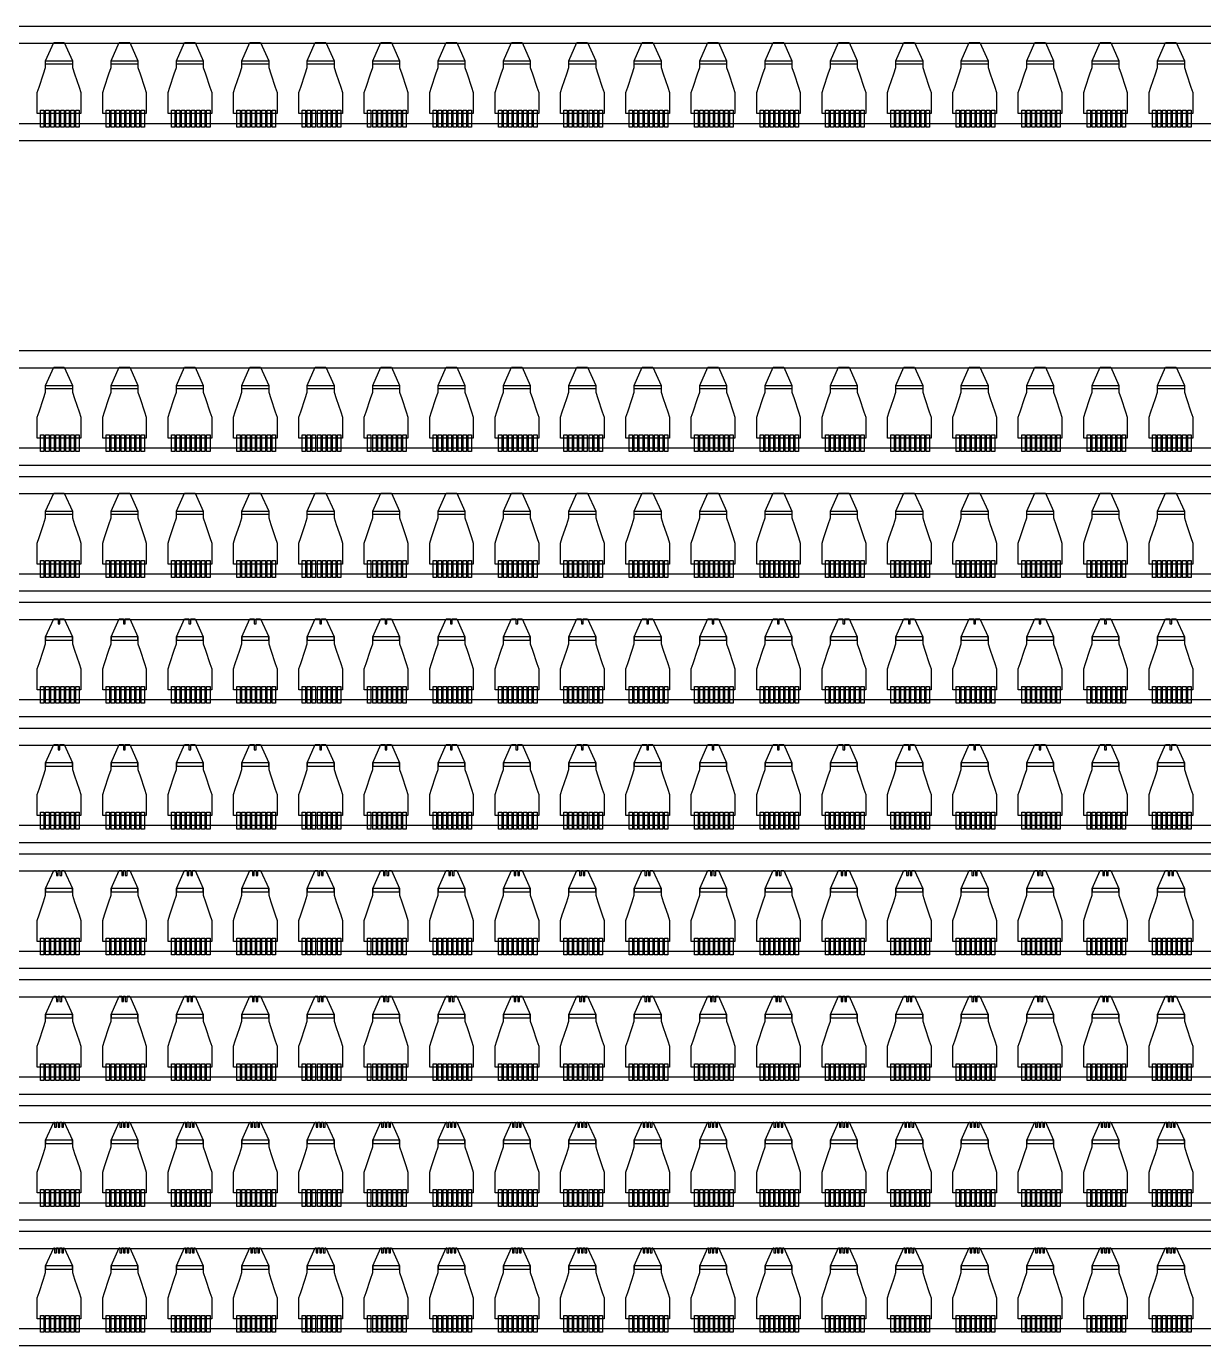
# Model space of a CAD drawing. Extents: x -45.2 to 45.2, y -25 to 2.
# Drawn here: x 1.51 to 8.53, y -24.98 to -17.11 of the extents above; entities that cross this region are included whole.
import ezdxf

# ---------------------------------------------------------------- set-up
doc = ezdxf.new("R2010")
doc.units = 0
doc.header["$MEASUREMENT"] = 0
for name, color, linetype in [('CHAMBERS', 3, 'Continuous'), ('FLOW', 4, 'Continuous'), ('SIEVE', 2, 'Continuous'), ('SPOTS', 4, 'Continuous')]:
    doc.layers.add(name, color=color, linetype=linetype)

# ---------------------------------------------------------------- blocks, each defined once
blk = doc.blocks.new('*U33')
at = {"layer": 'CHAMBERS', "linetype": 'Continuous'}
for p, q in [((0.1192, -0.014), (0.1192, -0.014)), ((0.13, -0.0927), (0.13, -0.0927))]:
    blk.add_line(p, q, dxfattribs=at)
blk.add_lwpolyline([(-0.08, 0.1035), (-0.08, 0.1435), (-0.0322, 0.2515), (0.0313, 0.2515), (0.08, 0.1435), (0.08, 0.1235), (-0.08, 0.1235), (-0.08, 0.1435), (-0.0675, 0.1435), (-0.0225, 0.1435), (0, 0.1435), (0, 0.1435), (0.0225, 0.1435), (0.0675, 0.1435), (0.08, 0.1435), (0.08, 0.1435), (0.08, 0.1035), (0.0929, 0.0648), (0.1192, -0.014), (0.13, -0.0465), (0.13, -0.0927), (0.13, -0.1715), (0.065, -0.1715), (0, -0.1715), (-0.065, -0.1715), (-0.13, -0.1715), (-0.13, -0.0927), (-0.13, -0.0465), (-0.1192, -0.014), (-0.0929, 0.0648)], close=True, dxfattribs=at)
at = {"layer": 'FLOW', "linetype": 'Continuous'}
blk.add_line((-0.08, 0.1235), (-0.08, 0.1235), dxfattribs=at)
at = {"layer": 'SIEVE', "linetype": 'Continuous'}
for points in [[(-0.11, -0.2515), (-0.11, -0.2515), (-0.11, -0.1515), (-0.09, -0.1515), (-0.09, -0.2515)], [(-0.08, -0.2515), (-0.08, -0.2515), (-0.08, -0.1515), (-0.06, -0.1515), (-0.06, -0.2515)], [(-0.05, -0.2515), (-0.05, -0.2515), (-0.05, -0.1515), (-0.03, -0.1515), (-0.03, -0.2515)], [(-0.02, -0.2515), (-0.02, -0.2515), (-0.02, -0.1515), (0, -0.1515), (0, -0.2515)], [(0.01, -0.2515), (0.01, -0.2515), (0.01, -0.1515), (0.03, -0.1515), (0.03, -0.2515)], [(0.04, -0.2515), (0.04, -0.2515), (0.04, -0.1515), (0.06, -0.1515), (0.06, -0.2515)], [(0.07, -0.2515), (0.07, -0.2515), (0.07, -0.1515), (0.09, -0.1515), (0.09, -0.2515)], [(0.1, -0.2515), (0.1, -0.2515), (0.1, -0.1515), (0.12, -0.1515), (0.12, -0.2515)]]:
    blk.add_lwpolyline(points, close=True, dxfattribs=at)
blk = doc.blocks.new('*U34')
at = {"layer": 'FLOW', "color": 0, "linetype": 'ByBlock', "lineweight": -2, "transparency": 16777216}
for p in [(9.36, 0), (9.75, 0), (10.14, 0), (10.53, 0), (10.92, 0), (11.31, 0), (11.7, 0), (12.09, 0), (12.48, 0), (12.87, 0), (13.26, 0), (13.65, 0), (14.04, 0), (14.43, 0), (14.82, 0), (15.21, 0), (15.6, 0), (15.99, 0)]:
    blk.add_blockref('*U33', p, dxfattribs=at)
blk = doc.blocks.new('*U50')
at = {"layer": 'CHAMBERS', "linetype": 'Continuous'}
for p, q in [((0, 0.1435), (0, 0.1435)), ((0.08, 0.1435), (0.08, 0.1435)), ((0.1192, -0.014), (0.1192, -0.014)), ((0.13, -0.0927), (0.13, -0.0927))]:
    blk.add_line(p, q, dxfattribs=at)
for points in [[(0.0313, 0.2515), (0.08, 0.1435), (0.08, 0.1035), (0.0929, 0.0648), (0.1192, -0.014), (0.13, -0.0465), (0.13, -0.0927), (0.13, -0.1715), (0.065, -0.1715), (0, -0.1715), (-0.065, -0.1715), (-0.13, -0.1715), (-0.13, -0.0927), (-0.13, -0.0465), (-0.1192, -0.014), (-0.0929, 0.0648), (-0.08, 0.1035), (-0.08, 0.1435), (-0.0322, 0.2515), (-0.0058, 0.2515), (-0.0057, 0.2209), (0.0049, 0.2209), (0.0048, 0.2515), (0.0313, 0.2515)], [(-0.08, 0.1235), (0.08, 0.1235), (0.08, 0.1435), (0.0675, 0.1435), (0.0225, 0.1435), (0, 0.1435), (-0.0225, 0.1435), (-0.0675, 0.1435), (-0.08, 0.1435)]]:
    blk.add_lwpolyline(points, close=True, dxfattribs=at)
at = {"layer": 'FLOW', "linetype": 'Continuous'}
blk.add_line((-0.08, 0.1235), (-0.08, 0.1235), dxfattribs=at)
at = {"layer": 'SIEVE', "linetype": 'Continuous'}
for points in [[(-0.11, -0.2515), (-0.11, -0.2515), (-0.11, -0.1515), (-0.09, -0.1515), (-0.09, -0.2515)], [(-0.08, -0.2515), (-0.08, -0.2515), (-0.08, -0.1515), (-0.06, -0.1515), (-0.06, -0.2515)], [(-0.05, -0.2515), (-0.05, -0.2515), (-0.05, -0.1515), (-0.03, -0.1515), (-0.03, -0.2515)], [(-0.02, -0.2515), (-0.02, -0.2515), (-0.02, -0.1515), (0, -0.1515), (0, -0.2515)], [(0.01, -0.2515), (0.01, -0.2515), (0.01, -0.1515), (0.03, -0.1515), (0.03, -0.2515)], [(0.04, -0.2515), (0.04, -0.2515), (0.04, -0.1515), (0.06, -0.1515), (0.06, -0.2515)], [(0.07, -0.2515), (0.07, -0.2515), (0.07, -0.1515), (0.09, -0.1515), (0.09, -0.2515)], [(0.1, -0.2515), (0.1, -0.2515), (0.1, -0.1515), (0.12, -0.1515), (0.12, -0.2515)]]:
    blk.add_lwpolyline(points, close=True, dxfattribs=at)
blk = doc.blocks.new('*U51')
at = {"layer": 'SPOTS', "color": 0, "linetype": 'ByBlock', "lineweight": -2, "transparency": 16777216}
for p in [(9.36, 0), (9.75, 0), (10.14, 0), (10.53, 0), (10.92, 0), (11.31, 0), (11.7, 0), (12.09, 0), (12.48, 0), (12.87, 0), (13.26, 0), (13.65, 0), (14.04, 0), (14.43, 0), (14.82, 0), (15.21, 0), (15.6, 0), (15.99, 0)]:
    blk.add_blockref('*U50', p, dxfattribs=at)
blk = doc.blocks.new('*U53')
at = {"layer": 'CHAMBERS', "linetype": 'Continuous'}
for p, q in [((0, 0.1435), (0, 0.1435)), ((0.08, 0.1435), (0.08, 0.1435)), ((0.1192, -0.014), (0.1192, -0.014)), ((0.13, -0.0927), (0.13, -0.0927))]:
    blk.add_line(p, q, dxfattribs=at)
for points in [[(0.0313, 0.2515), (0.08, 0.1435), (0.08, 0.1035), (0.0929, 0.0648), (0.1192, -0.014), (0.13, -0.0465), (0.13, -0.0927), (0.13, -0.1715), (0.065, -0.1715), (0, -0.1715), (-0.065, -0.1715), (-0.13, -0.1715), (-0.13, -0.0927), (-0.13, -0.0465), (-0.1192, -0.014), (-0.0929, 0.0648), (-0.08, 0.1035), (-0.08, 0.1435), (-0.0322, 0.2515), (-0.0058, 0.2515), (-0.0057, 0.2209), (0.0049, 0.2209), (0.0048, 0.2515), (0.0313, 0.2515)], [(-0.08, 0.1235), (0.08, 0.1235), (0.08, 0.1435), (0.0675, 0.1435), (0.0225, 0.1435), (0, 0.1435), (-0.0225, 0.1435), (-0.0675, 0.1435), (-0.08, 0.1435)]]:
    blk.add_lwpolyline(points, close=True, dxfattribs=at)
at = {"layer": 'FLOW', "linetype": 'Continuous'}
blk.add_line((-0.08, 0.1235), (-0.08, 0.1235), dxfattribs=at)
at = {"layer": 'SIEVE', "linetype": 'Continuous'}
for points in [[(-0.11, -0.2515), (-0.11, -0.2515), (-0.11, -0.1515), (-0.09, -0.1515), (-0.09, -0.2515)], [(-0.08, -0.2515), (-0.08, -0.2515), (-0.08, -0.1515), (-0.06, -0.1515), (-0.06, -0.2515)], [(-0.05, -0.2515), (-0.05, -0.2515), (-0.05, -0.1515), (-0.03, -0.1515), (-0.03, -0.2515)], [(-0.02, -0.2515), (-0.02, -0.2515), (-0.02, -0.1515), (0, -0.1515), (0, -0.2515)], [(0.01, -0.2515), (0.01, -0.2515), (0.01, -0.1515), (0.03, -0.1515), (0.03, -0.2515)], [(0.04, -0.2515), (0.04, -0.2515), (0.04, -0.1515), (0.06, -0.1515), (0.06, -0.2515)], [(0.07, -0.2515), (0.07, -0.2515), (0.07, -0.1515), (0.09, -0.1515), (0.09, -0.2515)], [(0.1, -0.2515), (0.1, -0.2515), (0.1, -0.1515), (0.12, -0.1515), (0.12, -0.2515)]]:
    blk.add_lwpolyline(points, close=True, dxfattribs=at)
blk = doc.blocks.new('*U54')
at = {"layer": 'SPOTS', "color": 0, "linetype": 'ByBlock', "lineweight": -2, "transparency": 16777216}
for p in [(9.36, 0), (9.75, 0), (10.14, 0), (10.53, 0), (10.92, 0), (11.31, 0), (11.7, 0), (12.09, 0), (12.48, 0), (12.87, 0), (13.26, 0), (13.65, 0), (14.04, 0), (14.43, 0), (14.82, 0), (15.21, 0), (15.6, 0), (15.99, 0)]:
    blk.add_blockref('*U53', p, dxfattribs=at)
blk = doc.blocks.new('*U55')
at = {"layer": 'CHAMBERS', "linetype": 'Continuous'}
for p, q in [((0, 0.1435), (0, 0.1435)), ((0.08, 0.1435), (0.08, 0.1435)), ((0.1192, -0.014), (0.1192, -0.014)), ((0.13, -0.0927), (0.13, -0.0927))]:
    blk.add_line(p, q, dxfattribs=at)
for points in [[(0.0313, 0.2515), (0.08, 0.1435), (0.08, 0.1035), (0.0929, 0.0648), (0.1192, -0.014), (0.13, -0.0465), (0.13, -0.0927), (0.13, -0.1715), (0.065, -0.1715), (0, -0.1715), (-0.065, -0.1715), (-0.13, -0.1715), (-0.13, -0.0927), (-0.13, -0.0465), (-0.1192, -0.014), (-0.0929, 0.0648), (-0.08, 0.1035), (-0.08, 0.1435), (-0.0322, 0.2515), (-0.0164, 0.2515), (-0.0163, 0.2209), (-0.0057, 0.2209), (-0.0057, 0.2514), (0.0049, 0.2514), (0.0049, 0.2209), (0.0155, 0.2209), (0.0155, 0.2514), (0.0313, 0.2515)], [(0.0675, 0.1435), (0.0225, 0.1435), (0, 0.1435), (-0.0225, 0.1435), (-0.0675, 0.1435), (-0.08, 0.1435), (-0.08, 0.1235), (0.08, 0.1235), (0.08, 0.1435)]]:
    blk.add_lwpolyline(points, close=True, dxfattribs=at)
at = {"layer": 'FLOW', "linetype": 'Continuous'}
blk.add_line((-0.08, 0.1235), (-0.08, 0.1235), dxfattribs=at)
at = {"layer": 'SIEVE', "linetype": 'Continuous'}
for points in [[(-0.11, -0.2515), (-0.11, -0.2515), (-0.11, -0.1515), (-0.09, -0.1515), (-0.09, -0.2515)], [(-0.08, -0.2515), (-0.08, -0.2515), (-0.08, -0.1515), (-0.06, -0.1515), (-0.06, -0.2515)], [(-0.05, -0.2515), (-0.05, -0.2515), (-0.05, -0.1515), (-0.03, -0.1515), (-0.03, -0.2515)], [(-0.02, -0.2515), (-0.02, -0.2515), (-0.02, -0.1515), (0, -0.1515), (0, -0.2515)], [(0.01, -0.2515), (0.01, -0.2515), (0.01, -0.1515), (0.03, -0.1515), (0.03, -0.2515)], [(0.04, -0.2515), (0.04, -0.2515), (0.04, -0.1515), (0.06, -0.1515), (0.06, -0.2515)], [(0.07, -0.2515), (0.07, -0.2515), (0.07, -0.1515), (0.09, -0.1515), (0.09, -0.2515)], [(0.1, -0.2515), (0.1, -0.2515), (0.1, -0.1515), (0.12, -0.1515), (0.12, -0.2515)]]:
    blk.add_lwpolyline(points, close=True, dxfattribs=at)
blk = doc.blocks.new('*U56')
at = {"layer": 'SPOTS', "color": 0, "linetype": 'ByBlock', "lineweight": -2, "transparency": 16777216}
for p in [(9.36, 0), (9.75, 0), (10.14, 0), (10.53, 0), (10.92, 0), (11.31, 0), (11.7, 0), (12.09, 0), (12.48, 0), (12.87, 0), (13.26, 0), (13.65, 0), (14.04, 0), (14.43, 0), (14.82, 0), (15.21, 0), (15.6, 0), (15.99, 0)]:
    blk.add_blockref('*U55', p, dxfattribs=at)
blk = doc.blocks.new('*U58')
at = {"layer": 'CHAMBERS', "linetype": 'Continuous'}
for p, q in [((0, 0.1435), (0, 0.1435)), ((0.08, 0.1435), (0.08, 0.1435)), ((0.1192, -0.014), (0.1192, -0.014)), ((0.13, -0.0927), (0.13, -0.0927))]:
    blk.add_line(p, q, dxfattribs=at)
for points in [[(0.0313, 0.2515), (0.08, 0.1435), (0.08, 0.1035), (0.0929, 0.0648), (0.1192, -0.014), (0.13, -0.0465), (0.13, -0.0927), (0.13, -0.1715), (0.065, -0.1715), (0, -0.1715), (-0.065, -0.1715), (-0.13, -0.1715), (-0.13, -0.0927), (-0.13, -0.0465), (-0.1192, -0.014), (-0.0929, 0.0648), (-0.08, 0.1035), (-0.08, 0.1435), (-0.0322, 0.2515), (-0.0164, 0.2515), (-0.0163, 0.2209), (-0.0057, 0.2209), (-0.0057, 0.2514), (0.0049, 0.2514), (0.0049, 0.2209), (0.0155, 0.2209), (0.0155, 0.2514), (0.0313, 0.2515)], [(0.0675, 0.1435), (0.0225, 0.1435), (0, 0.1435), (-0.0225, 0.1435), (-0.0675, 0.1435), (-0.08, 0.1435), (-0.08, 0.1235), (0.08, 0.1235), (0.08, 0.1435)]]:
    blk.add_lwpolyline(points, close=True, dxfattribs=at)
at = {"layer": 'FLOW', "linetype": 'Continuous'}
blk.add_line((-0.08, 0.1235), (-0.08, 0.1235), dxfattribs=at)
at = {"layer": 'SIEVE', "linetype": 'Continuous'}
for points in [[(-0.11, -0.2515), (-0.11, -0.2515), (-0.11, -0.1515), (-0.09, -0.1515), (-0.09, -0.2515)], [(-0.08, -0.2515), (-0.08, -0.2515), (-0.08, -0.1515), (-0.06, -0.1515), (-0.06, -0.2515)], [(-0.05, -0.2515), (-0.05, -0.2515), (-0.05, -0.1515), (-0.03, -0.1515), (-0.03, -0.2515)], [(-0.02, -0.2515), (-0.02, -0.2515), (-0.02, -0.1515), (0, -0.1515), (0, -0.2515)], [(0.01, -0.2515), (0.01, -0.2515), (0.01, -0.1515), (0.03, -0.1515), (0.03, -0.2515)], [(0.04, -0.2515), (0.04, -0.2515), (0.04, -0.1515), (0.06, -0.1515), (0.06, -0.2515)], [(0.07, -0.2515), (0.07, -0.2515), (0.07, -0.1515), (0.09, -0.1515), (0.09, -0.2515)], [(0.1, -0.2515), (0.1, -0.2515), (0.1, -0.1515), (0.12, -0.1515), (0.12, -0.2515)]]:
    blk.add_lwpolyline(points, close=True, dxfattribs=at)
blk = doc.blocks.new('*U59')
at = {"layer": 'SPOTS', "color": 0, "linetype": 'ByBlock', "lineweight": -2, "transparency": 16777216}
for p in [(9.36, 0), (9.75, 0), (10.14, 0), (10.53, 0), (10.92, 0), (11.31, 0), (11.7, 0), (12.09, 0), (12.48, 0), (12.87, 0), (13.26, 0), (13.65, 0), (14.04, 0), (14.43, 0), (14.82, 0), (15.21, 0), (15.6, 0), (15.99, 0)]:
    blk.add_blockref('*U58', p, dxfattribs=at)
blk = doc.blocks.new('*U60')
at = {"layer": 'CHAMBERS', "linetype": 'Continuous'}
for p, q in [((0, 0.1435), (0, 0.1435)), ((0.08, 0.1435), (0.08, 0.1435)), ((0.1192, -0.014), (0.1192, -0.014)), ((0.13, -0.0928), (0.13, -0.0928))]:
    blk.add_line(p, q, dxfattribs=at)
for points in [[(0.065, -0.1715), (0, -0.1715), (-0.065, -0.1715), (-0.13, -0.1715), (-0.13, -0.0928), (-0.13, -0.0465), (-0.1192, -0.014), (-0.0929, 0.0647), (-0.08, 0.1035), (-0.08, 0.1435), (-0.0322, 0.2514), (-0.0269, 0.2514), (-0.0269, 0.2209), (-0.0163, 0.221), (-0.0163, 0.2515), (-0.0057, 0.2515), (-0.0057, 0.221), (0.0049, 0.221), (0.0049, 0.2515), (0.0155, 0.2515), (0.0155, 0.221), (0.0261, 0.221), (0.026, 0.2514), (0.0313, 0.2514), (0.08, 0.1435), (0.08, 0.1035), (0.0929, 0.0647), (0.1192, -0.014), (0.13, -0.0465), (0.13, -0.0928), (0.13, -0.1715)], [(-0.0225, 0.1435), (-0.0675, 0.1435), (-0.08, 0.1435), (-0.08, 0.1235), (0.08, 0.1235), (0.08, 0.1435), (0.0675, 0.1435), (0.0225, 0.1435), (0, 0.1435)]]:
    blk.add_lwpolyline(points, close=True, dxfattribs=at)
at = {"layer": 'FLOW', "linetype": 'Continuous'}
blk.add_line((-0.08, 0.1235), (-0.08, 0.1235), dxfattribs=at)
at = {"layer": 'SIEVE', "linetype": 'Continuous'}
for points in [[(-0.11, -0.2515), (-0.11, -0.2515), (-0.11, -0.1515), (-0.09, -0.1515), (-0.09, -0.2515)], [(-0.08, -0.2515), (-0.08, -0.2515), (-0.08, -0.1515), (-0.06, -0.1515), (-0.06, -0.2515)], [(-0.05, -0.2515), (-0.05, -0.2515), (-0.05, -0.1515), (-0.03, -0.1515), (-0.03, -0.2515)], [(-0.02, -0.2515), (-0.02, -0.2515), (-0.02, -0.1515), (0, -0.1515), (0, -0.2515)], [(0.01, -0.2515), (0.01, -0.2515), (0.01, -0.1515), (0.03, -0.1515), (0.03, -0.2515)], [(0.04, -0.2515), (0.04, -0.2515), (0.04, -0.1515), (0.06, -0.1515), (0.06, -0.2515)], [(0.07, -0.2515), (0.07, -0.2515), (0.07, -0.1515), (0.09, -0.1515), (0.09, -0.2515)], [(0.1, -0.2515), (0.1, -0.2515), (0.1, -0.1515), (0.12, -0.1515), (0.12, -0.2515)]]:
    blk.add_lwpolyline(points, close=True, dxfattribs=at)
blk = doc.blocks.new('*U61')
at = {"layer": 'SPOTS', "color": 0, "linetype": 'ByBlock', "lineweight": -2, "transparency": 16777216}
for p in [(9.36, 0), (9.75, 0), (10.14, 0), (10.53, 0), (10.92, 0), (11.31, 0), (11.7, 0), (12.09, 0), (12.48, 0), (12.87, 0), (13.26, 0), (13.65, 0), (14.04, 0), (14.43, 0), (14.82, 0), (15.21, 0), (15.6, 0), (15.99, 0)]:
    blk.add_blockref('*U60', p, dxfattribs=at)
blk = doc.blocks.new('*U63')
at = {"layer": 'CHAMBERS', "linetype": 'Continuous'}
for p, q in [((0, 0.1435), (0, 0.1435)), ((0.08, 0.1435), (0.08, 0.1435)), ((0.1192, -0.014), (0.1192, -0.014)), ((0.13, -0.0928), (0.13, -0.0928))]:
    blk.add_line(p, q, dxfattribs=at)
for points in [[(0.065, -0.1715), (0, -0.1715), (-0.065, -0.1715), (-0.13, -0.1715), (-0.13, -0.0928), (-0.13, -0.0465), (-0.1192, -0.014), (-0.0929, 0.0647), (-0.08, 0.1035), (-0.08, 0.1435), (-0.0322, 0.2514), (-0.0269, 0.2514), (-0.0269, 0.2209), (-0.0163, 0.221), (-0.0163, 0.2515), (-0.0057, 0.2515), (-0.0057, 0.221), (0.0049, 0.221), (0.0049, 0.2515), (0.0155, 0.2515), (0.0155, 0.221), (0.0261, 0.221), (0.026, 0.2514), (0.0313, 0.2514), (0.08, 0.1435), (0.08, 0.1035), (0.0929, 0.0647), (0.1192, -0.014), (0.13, -0.0465), (0.13, -0.0928), (0.13, -0.1715)], [(-0.0225, 0.1435), (-0.0675, 0.1435), (-0.08, 0.1435), (-0.08, 0.1235), (0.08, 0.1235), (0.08, 0.1435), (0.0675, 0.1435), (0.0225, 0.1435), (0, 0.1435)]]:
    blk.add_lwpolyline(points, close=True, dxfattribs=at)
at = {"layer": 'FLOW', "linetype": 'Continuous'}
blk.add_line((-0.08, 0.1235), (-0.08, 0.1235), dxfattribs=at)
at = {"layer": 'SIEVE', "linetype": 'Continuous'}
for points in [[(-0.11, -0.2515), (-0.11, -0.2515), (-0.11, -0.1515), (-0.09, -0.1515), (-0.09, -0.2515)], [(-0.08, -0.2515), (-0.08, -0.2515), (-0.08, -0.1515), (-0.06, -0.1515), (-0.06, -0.2515)], [(-0.05, -0.2515), (-0.05, -0.2515), (-0.05, -0.1515), (-0.03, -0.1515), (-0.03, -0.2515)], [(-0.02, -0.2515), (-0.02, -0.2515), (-0.02, -0.1515), (0, -0.1515), (0, -0.2515)], [(0.01, -0.2515), (0.01, -0.2515), (0.01, -0.1515), (0.03, -0.1515), (0.03, -0.2515)], [(0.04, -0.2515), (0.04, -0.2515), (0.04, -0.1515), (0.06, -0.1515), (0.06, -0.2515)], [(0.07, -0.2515), (0.07, -0.2515), (0.07, -0.1515), (0.09, -0.1515), (0.09, -0.2515)], [(0.1, -0.2515), (0.1, -0.2515), (0.1, -0.1515), (0.12, -0.1515), (0.12, -0.2515)]]:
    blk.add_lwpolyline(points, close=True, dxfattribs=at)
blk = doc.blocks.new('*U64')
at = {"layer": 'SPOTS', "color": 0, "linetype": 'ByBlock', "lineweight": -2, "transparency": 16777216}
for p in [(9.36, 0), (9.75, 0), (10.14, 0), (10.53, 0), (10.92, 0), (11.31, 0), (11.7, 0), (12.09, 0), (12.48, 0), (12.87, 0), (13.26, 0), (13.65, 0), (14.04, 0), (14.43, 0), (14.82, 0), (15.21, 0), (15.6, 0), (15.99, 0)]:
    blk.add_blockref('*U63', p, dxfattribs=at)
blk = doc.blocks.new('*U78')
at = {"layer": 'CHAMBERS', "linetype": 'Continuous'}
for p, q in [((0.1192, -0.014), (0.1192, -0.014)), ((0.13, -0.0927), (0.13, -0.0927))]:
    blk.add_line(p, q, dxfattribs=at)
blk.add_lwpolyline([(-0.08, 0.1035), (-0.08, 0.1435), (-0.0322, 0.2515), (0.0313, 0.2515), (0.08, 0.1435), (0.08, 0.1235), (-0.08, 0.1235), (-0.08, 0.1435), (-0.0675, 0.1435), (-0.0225, 0.1435), (0, 0.1435), (0, 0.1435), (0.0225, 0.1435), (0.0675, 0.1435), (0.08, 0.1435), (0.08, 0.1435), (0.08, 0.1035), (0.0929, 0.0648), (0.1192, -0.014), (0.13, -0.0465), (0.13, -0.0927), (0.13, -0.1715), (0.065, -0.1715), (0, -0.1715), (-0.065, -0.1715), (-0.13, -0.1715), (-0.13, -0.0927), (-0.13, -0.0465), (-0.1192, -0.014), (-0.0929, 0.0648)], close=True, dxfattribs=at)
at = {"layer": 'FLOW', "linetype": 'Continuous'}
blk.add_line((-0.08, 0.1235), (-0.08, 0.1235), dxfattribs=at)
at = {"layer": 'SIEVE', "linetype": 'Continuous'}
for points in [[(-0.11, -0.2515), (-0.11, -0.2515), (-0.11, -0.1515), (-0.09, -0.1515), (-0.09, -0.2515)], [(-0.08, -0.2515), (-0.08, -0.2515), (-0.08, -0.1515), (-0.06, -0.1515), (-0.06, -0.2515)], [(-0.05, -0.2515), (-0.05, -0.2515), (-0.05, -0.1515), (-0.03, -0.1515), (-0.03, -0.2515)], [(-0.02, -0.2515), (-0.02, -0.2515), (-0.02, -0.1515), (0, -0.1515), (0, -0.2515)], [(0.01, -0.2515), (0.01, -0.2515), (0.01, -0.1515), (0.03, -0.1515), (0.03, -0.2515)], [(0.04, -0.2515), (0.04, -0.2515), (0.04, -0.1515), (0.06, -0.1515), (0.06, -0.2515)], [(0.07, -0.2515), (0.07, -0.2515), (0.07, -0.1515), (0.09, -0.1515), (0.09, -0.2515)], [(0.1, -0.2515), (0.1, -0.2515), (0.1, -0.1515), (0.12, -0.1515), (0.12, -0.2515)]]:
    blk.add_lwpolyline(points, close=True, dxfattribs=at)
blk = doc.blocks.new('*U80')
at = {"layer": 'FLOW', "color": 0, "linetype": 'ByBlock', "lineweight": -2, "transparency": 16777216}
for p in [(9.36, 0), (9.75, 0), (10.14, 0), (10.53, 0), (10.92, 0), (11.31, 0), (11.7, 0), (12.09, 0), (12.48, 0), (12.87, 0), (13.26, 0), (13.65, 0), (14.04, 0), (14.43, 0), (14.82, 0), (15.21, 0), (15.6, 0), (15.99, 0)]:
    blk.add_blockref('*U78', p, dxfattribs=at)

msp = doc.modelspace()

# ---------------------------------------------------------------- linework, layer by layer
at = {"layer": 'CHAMBERS', "linetype": 'Continuous'}
for p, q in [((1.8292, -20.1625), (1.8292, -20.1625)), ((2.2192, -20.1625), (2.2192, -20.1625)), ((2.6092, -20.1625), (2.6092, -20.1625)), ((2.9992, -20.1625), (2.9992, -20.1625)), ((3.3892, -20.1625), (3.3892, -20.1625)), ((3.7792, -20.1625), (3.7792, -20.1625)), ((4.1692, -20.1625), (4.1692, -20.1625)), ((4.5592, -20.1625), (4.5592, -20.1625)), ((4.9492, -20.1625), (4.9492, -20.1625)), ((5.3392, -20.1625), (5.3392, -20.1625)), ((5.7292, -20.1625), (5.7292, -20.1625)), ((6.1192, -20.1625), (6.1192, -20.1625)), ((6.5092, -20.1625), (6.5092, -20.1625)), ((6.8992, -20.1625), (6.8992, -20.1625)), ((7.2892, -20.1625), (7.2892, -20.1625)), ((7.6792, -20.1625), (7.6792, -20.1625)), ((8.0692, -20.1625), (8.0692, -20.1625)), ((8.4592, -20.1625), (8.4592, -20.1625)), ((1.84, -20.2413), (1.84, -20.2413)), ((2.23, -20.2413), (2.23, -20.2413)), ((2.62, -20.2413), (2.62, -20.2413)), ((3.01, -20.2413), (3.01, -20.2413)), ((3.4, -20.2413), (3.4, -20.2413)), ((3.79, -20.2413), (3.79, -20.2413)), ((4.18, -20.2413), (4.18, -20.2413)), ((4.57, -20.2413), (4.57, -20.2413)), ((4.96, -20.2413), (4.96, -20.2413)), ((5.35, -20.2413), (5.35, -20.2413)), ((5.74, -20.2413), (5.74, -20.2413)), ((6.13, -20.2413), (6.13, -20.2413)), ((6.52, -20.2413), (6.52, -20.2413)), ((6.91, -20.2413), (6.91, -20.2413)), ((7.3, -20.2413), (7.3, -20.2413)), ((7.69, -20.2413), (7.69, -20.2413)), ((8.08, -20.2413), (8.08, -20.2413)), ((8.47, -20.2413), (8.47, -20.2413))]:
    msp.add_line(p, q, dxfattribs=at)
for points in [[(1.63, -20.045), (1.63, -20.005), (1.6778, -19.897), (1.7413, -19.897), (1.79, -20.005), (1.79, -20.025), (1.63, -20.025), (1.63, -20.005), (1.6425, -20.005), (1.6875, -20.005), (1.71, -20.005), (1.71, -20.005), (1.7325, -20.005), (1.7775, -20.005), (1.79, -20.005), (1.79, -20.005), (1.79, -20.045), (1.8029, -20.0837), (1.8292, -20.1625), (1.84, -20.195), (1.84, -20.2413), (1.84, -20.32), (1.775, -20.32), (1.71, -20.32), (1.645, -20.32), (1.58, -20.32), (1.58, -20.2413), (1.58, -20.195), (1.5908, -20.1625), (1.6171, -20.0837)], [(2.02, -20.045), (2.02, -20.005), (2.0678, -19.897), (2.1313, -19.897), (2.18, -20.005), (2.18, -20.025), (2.02, -20.025), (2.02, -20.005), (2.0325, -20.005), (2.0775, -20.005), (2.1, -20.005), (2.1, -20.005), (2.1225, -20.005), (2.1675, -20.005), (2.18, -20.005), (2.18, -20.005), (2.18, -20.045), (2.1929, -20.0837), (2.2192, -20.1625), (2.23, -20.195), (2.23, -20.2413), (2.23, -20.32), (2.165, -20.32), (2.1, -20.32), (2.035, -20.32), (1.97, -20.32), (1.97, -20.2413), (1.97, -20.195), (1.9808, -20.1625), (2.0071, -20.0837)], [(2.41, -20.045), (2.41, -20.005), (2.4578, -19.897), (2.5213, -19.897), (2.57, -20.005), (2.57, -20.025), (2.41, -20.025), (2.41, -20.005), (2.4225, -20.005), (2.4675, -20.005), (2.49, -20.005), (2.49, -20.005), (2.5125, -20.005), (2.5575, -20.005), (2.57, -20.005), (2.57, -20.005), (2.57, -20.045), (2.5829, -20.0837), (2.6092, -20.1625), (2.62, -20.195), (2.62, -20.2413), (2.62, -20.32), (2.555, -20.32), (2.49, -20.32), (2.425, -20.32), (2.36, -20.32), (2.36, -20.2413), (2.36, -20.195), (2.3708, -20.1625), (2.3971, -20.0837)], [(2.8, -20.045), (2.8, -20.005), (2.8478, -19.897), (2.9113, -19.897), (2.96, -20.005), (2.96, -20.025), (2.8, -20.025), (2.8, -20.005), (2.8125, -20.005), (2.8575, -20.005), (2.88, -20.005), (2.88, -20.005), (2.9025, -20.005), (2.9475, -20.005), (2.96, -20.005), (2.96, -20.005), (2.96, -20.045), (2.9729, -20.0837), (2.9992, -20.1625), (3.01, -20.195), (3.01, -20.2413), (3.01, -20.32), (2.945, -20.32), (2.88, -20.32), (2.815, -20.32), (2.75, -20.32), (2.75, -20.2413), (2.75, -20.195), (2.7608, -20.1625), (2.7871, -20.0837)], [(3.19, -20.045), (3.19, -20.005), (3.2378, -19.897), (3.3013, -19.897), (3.35, -20.005), (3.35, -20.025), (3.19, -20.025), (3.19, -20.005), (3.2025, -20.005), (3.2475, -20.005), (3.27, -20.005), (3.27, -20.005), (3.2925, -20.005), (3.3375, -20.005), (3.35, -20.005), (3.35, -20.005), (3.35, -20.045), (3.3629, -20.0837), (3.3892, -20.1625), (3.4, -20.195), (3.4, -20.2413), (3.4, -20.32), (3.335, -20.32), (3.27, -20.32), (3.205, -20.32), (3.14, -20.32), (3.14, -20.2413), (3.14, -20.195), (3.1508, -20.1625), (3.1771, -20.0837)], [(3.58, -20.045), (3.58, -20.005), (3.6278, -19.897), (3.6913, -19.897), (3.74, -20.005), (3.74, -20.025), (3.58, -20.025), (3.58, -20.005), (3.5925, -20.005), (3.6375, -20.005), (3.66, -20.005), (3.66, -20.005), (3.6825, -20.005), (3.7275, -20.005), (3.74, -20.005), (3.74, -20.005), (3.74, -20.045), (3.7529, -20.0837), (3.7792, -20.1625), (3.79, -20.195), (3.79, -20.2413), (3.79, -20.32), (3.725, -20.32), (3.66, -20.32), (3.595, -20.32), (3.53, -20.32), (3.53, -20.2413), (3.53, -20.195), (3.5408, -20.1625), (3.5671, -20.0837)], [(3.97, -20.045), (3.97, -20.005), (4.0178, -19.897), (4.0813, -19.897), (4.13, -20.005), (4.13, -20.025), (3.97, -20.025), (3.97, -20.005), (3.9825, -20.005), (4.0275, -20.005), (4.05, -20.005), (4.05, -20.005), (4.0725, -20.005), (4.1175, -20.005), (4.13, -20.005), (4.13, -20.005), (4.13, -20.045), (4.1429, -20.0837), (4.1692, -20.1625), (4.18, -20.195), (4.18, -20.2413), (4.18, -20.32), (4.115, -20.32), (4.05, -20.32), (3.985, -20.32), (3.92, -20.32), (3.92, -20.2413), (3.92, -20.195), (3.9308, -20.1625), (3.9571, -20.0837)], [(4.36, -20.045), (4.36, -20.005), (4.4078, -19.897), (4.4713, -19.897), (4.52, -20.005), (4.52, -20.025), (4.36, -20.025), (4.36, -20.005), (4.3725, -20.005), (4.4175, -20.005), (4.44, -20.005), (4.44, -20.005), (4.4625, -20.005), (4.5075, -20.005), (4.52, -20.005), (4.52, -20.005), (4.52, -20.045), (4.5329, -20.0837), (4.5592, -20.1625), (4.57, -20.195), (4.57, -20.2413), (4.57, -20.32), (4.505, -20.32), (4.44, -20.32), (4.375, -20.32), (4.31, -20.32), (4.31, -20.2413), (4.31, -20.195), (4.3208, -20.1625), (4.3471, -20.0837)], [(4.75, -20.045), (4.75, -20.005), (4.7978, -19.897), (4.8613, -19.897), (4.91, -20.005), (4.91, -20.025), (4.75, -20.025), (4.75, -20.005), (4.7625, -20.005), (4.8075, -20.005), (4.83, -20.005), (4.83, -20.005), (4.8525, -20.005), (4.8975, -20.005), (4.91, -20.005), (4.91, -20.005), (4.91, -20.045), (4.9229, -20.0837), (4.9492, -20.1625), (4.96, -20.195), (4.96, -20.2413), (4.96, -20.32), (4.895, -20.32), (4.83, -20.32), (4.765, -20.32), (4.7, -20.32), (4.7, -20.2413), (4.7, -20.195), (4.7108, -20.1625), (4.7371, -20.0837)], [(5.14, -20.045), (5.14, -20.005), (5.1878, -19.897), (5.2513, -19.897), (5.3, -20.005), (5.3, -20.025), (5.14, -20.025), (5.14, -20.005), (5.1525, -20.005), (5.1975, -20.005), (5.22, -20.005), (5.22, -20.005), (5.2425, -20.005), (5.2875, -20.005), (5.3, -20.005), (5.3, -20.005), (5.3, -20.045), (5.3129, -20.0837), (5.3392, -20.1625), (5.35, -20.195), (5.35, -20.2413), (5.35, -20.32), (5.285, -20.32), (5.22, -20.32), (5.155, -20.32), (5.09, -20.32), (5.09, -20.2413), (5.09, -20.195), (5.1008, -20.1625), (5.1271, -20.0837)], [(5.53, -20.045), (5.53, -20.005), (5.5778, -19.897), (5.6413, -19.897), (5.69, -20.005), (5.69, -20.025), (5.53, -20.025), (5.53, -20.005), (5.5425, -20.005), (5.5875, -20.005), (5.61, -20.005), (5.61, -20.005), (5.6325, -20.005), (5.6775, -20.005), (5.69, -20.005), (5.69, -20.005), (5.69, -20.045), (5.7029, -20.0837), (5.7292, -20.1625), (5.74, -20.195), (5.74, -20.2413), (5.74, -20.32), (5.675, -20.32), (5.61, -20.32), (5.545, -20.32), (5.48, -20.32), (5.48, -20.2413), (5.48, -20.195), (5.4908, -20.1625), (5.5171, -20.0837)], [(5.92, -20.045), (5.92, -20.005), (5.9678, -19.897), (6.0313, -19.897), (6.08, -20.005), (6.08, -20.025), (5.92, -20.025), (5.92, -20.005), (5.9325, -20.005), (5.9775, -20.005), (6, -20.005), (6, -20.005), (6.0225, -20.005), (6.0675, -20.005), (6.08, -20.005), (6.08, -20.005), (6.08, -20.045), (6.0929, -20.0837), (6.1192, -20.1625), (6.13, -20.195), (6.13, -20.2413), (6.13, -20.32), (6.065, -20.32), (6, -20.32), (5.935, -20.32), (5.87, -20.32), (5.87, -20.2413), (5.87, -20.195), (5.8808, -20.1625), (5.9071, -20.0837)], [(6.31, -20.045), (6.31, -20.005), (6.3578, -19.897), (6.4213, -19.897), (6.47, -20.005), (6.47, -20.025), (6.31, -20.025), (6.31, -20.005), (6.3225, -20.005), (6.3675, -20.005), (6.39, -20.005), (6.39, -20.005), (6.4125, -20.005), (6.4575, -20.005), (6.47, -20.005), (6.47, -20.005), (6.47, -20.045), (6.4829, -20.0837), (6.5092, -20.1625), (6.52, -20.195), (6.52, -20.2413), (6.52, -20.32), (6.455, -20.32), (6.39, -20.32), (6.325, -20.32), (6.26, -20.32), (6.26, -20.2413), (6.26, -20.195), (6.2708, -20.1625), (6.2971, -20.0837)], [(6.7, -20.045), (6.7, -20.005), (6.7478, -19.897), (6.8113, -19.897), (6.86, -20.005), (6.86, -20.025), (6.7, -20.025), (6.7, -20.005), (6.7125, -20.005), (6.7575, -20.005), (6.78, -20.005), (6.78, -20.005), (6.8025, -20.005), (6.8475, -20.005), (6.86, -20.005), (6.86, -20.005), (6.86, -20.045), (6.8729, -20.0837), (6.8992, -20.1625), (6.91, -20.195), (6.91, -20.2413), (6.91, -20.32), (6.845, -20.32), (6.78, -20.32), (6.715, -20.32), (6.65, -20.32), (6.65, -20.2413), (6.65, -20.195), (6.6608, -20.1625), (6.6871, -20.0837)], [(7.09, -20.045), (7.09, -20.005), (7.1378, -19.897), (7.2013, -19.897), (7.25, -20.005), (7.25, -20.025), (7.09, -20.025), (7.09, -20.005), (7.1025, -20.005), (7.1475, -20.005), (7.17, -20.005), (7.17, -20.005), (7.1925, -20.005), (7.2375, -20.005), (7.25, -20.005), (7.25, -20.005), (7.25, -20.045), (7.2629, -20.0837), (7.2892, -20.1625), (7.3, -20.195), (7.3, -20.2413), (7.3, -20.32), (7.235, -20.32), (7.17, -20.32), (7.105, -20.32), (7.04, -20.32), (7.04, -20.2413), (7.04, -20.195), (7.0508, -20.1625), (7.0771, -20.0837)], [(7.48, -20.045), (7.48, -20.005), (7.5278, -19.897), (7.5913, -19.897), (7.64, -20.005), (7.64, -20.025), (7.48, -20.025), (7.48, -20.005), (7.4925, -20.005), (7.5375, -20.005), (7.56, -20.005), (7.56, -20.005), (7.5825, -20.005), (7.6275, -20.005), (7.64, -20.005), (7.64, -20.005), (7.64, -20.045), (7.6529, -20.0837), (7.6792, -20.1625), (7.69, -20.195), (7.69, -20.2413), (7.69, -20.32), (7.625, -20.32), (7.56, -20.32), (7.495, -20.32), (7.43, -20.32), (7.43, -20.2413), (7.43, -20.195), (7.4408, -20.1625), (7.4671, -20.0837)], [(7.87, -20.045), (7.87, -20.005), (7.9178, -19.897), (7.9813, -19.897), (8.03, -20.005), (8.03, -20.025), (7.87, -20.025), (7.87, -20.005), (7.8825, -20.005), (7.9275, -20.005), (7.95, -20.005), (7.95, -20.005), (7.9725, -20.005), (8.0175, -20.005), (8.03, -20.005), (8.03, -20.005), (8.03, -20.045), (8.0429, -20.0837), (8.0692, -20.1625), (8.08, -20.195), (8.08, -20.2413), (8.08, -20.32), (8.015, -20.32), (7.95, -20.32), (7.885, -20.32), (7.82, -20.32), (7.82, -20.2413), (7.82, -20.195), (7.8308, -20.1625), (7.8571, -20.0837)], [(8.26, -20.045), (8.26, -20.005), (8.3078, -19.897), (8.3713, -19.897), (8.42, -20.005), (8.42, -20.025), (8.26, -20.025), (8.26, -20.005), (8.2725, -20.005), (8.3175, -20.005), (8.34, -20.005), (8.34, -20.005), (8.3625, -20.005), (8.4075, -20.005), (8.42, -20.005), (8.42, -20.005), (8.42, -20.045), (8.4329, -20.0837), (8.4592, -20.1625), (8.47, -20.195), (8.47, -20.2413), (8.47, -20.32), (8.405, -20.32), (8.34, -20.32), (8.275, -20.32), (8.21, -20.32), (8.21, -20.2413), (8.21, -20.195), (8.2208, -20.1625), (8.2471, -20.0837)]]:
    msp.add_lwpolyline(points, close=True, dxfattribs=at)
at = {"layer": 'FLOW', "linetype": 'Continuous'}
for p, q in [((1.63, -20.025), (1.63, -20.025)), ((2.02, -20.025), (2.02, -20.025)), ((2.41, -20.025), (2.41, -20.025)), ((2.8, -20.025), (2.8, -20.025)), ((3.19, -20.025), (3.19, -20.025)), ((3.58, -20.025), (3.58, -20.025)), ((3.97, -20.025), (3.97, -20.025)), ((4.36, -20.025), (4.36, -20.025)), ((4.75, -20.025), (4.75, -20.025)), ((5.14, -20.025), (5.14, -20.025)), ((5.53, -20.025), (5.53, -20.025)), ((5.92, -20.025), (5.92, -20.025)), ((6.31, -20.025), (6.31, -20.025)), ((6.7, -20.025), (6.7, -20.025)), ((7.09, -20.025), (7.09, -20.025)), ((7.48, -20.025), (7.48, -20.025)), ((7.87, -20.025), (7.87, -20.025)), ((8.26, -20.025), (8.26, -20.025))]:
    msp.add_line(p, q, dxfattribs=at)
for points in [[(-8.395, -17.2147), (11.3462, -17.2147), (11.3462, -17.1147), (-8.395, -17.1147), (-8.395, -17.2147)], [(-8.395, -17.7947), (11.3462, -17.7947), (11.3462, -17.6947), (-8.395, -17.6947), (-8.395, -17.7947)], [(-8.395, -19.15), (11.3462, -19.15), (11.3462, -19.05), (-8.395, -19.05), (-8.395, -19.15)], [(-8.395, -19.73), (11.3462, -19.73), (11.3462, -19.63), (-8.395, -19.63), (-8.395, -19.73)], [(-8.395, -19.9), (11.3462, -19.9), (11.3462, -19.8), (-8.395, -19.8), (-8.395, -19.9)], [(-8.395, -20.48), (11.3462, -20.48), (11.3462, -20.38), (-8.395, -20.38), (-8.395, -20.48)], [(-8.395, -20.65), (11.3462, -20.65), (11.3462, -20.55), (-8.395, -20.55), (-8.395, -20.65)], [(-8.395, -21.23), (11.3462, -21.23), (11.3462, -21.13), (-8.395, -21.13), (-8.395, -21.23)], [(-8.395, -21.4), (11.3462, -21.4), (11.3462, -21.3), (-8.395, -21.3), (-8.395, -21.4)], [(-8.395, -21.98), (11.3462, -21.98), (11.3462, -21.88), (-8.395, -21.88), (-8.395, -21.98)], [(-8.395, -22.15), (11.3462, -22.15), (11.3462, -22.05), (-8.395, -22.05), (-8.395, -22.15)], [(-8.395, -22.73), (11.3462, -22.73), (11.3462, -22.63), (-8.395, -22.63), (-8.395, -22.73)], [(-8.395, -22.9), (11.3462, -22.9), (11.3462, -22.8), (-8.395, -22.8), (-8.395, -22.9)], [(-8.395, -23.48), (11.3462, -23.48), (11.3462, -23.38), (-8.395, -23.38), (-8.395, -23.48)], [(-8.395, -23.65), (11.3462, -23.65), (11.3462, -23.55), (-8.395, -23.55), (-8.395, -23.65)], [(-8.395, -24.23), (11.3462, -24.23), (11.3462, -24.13), (-8.395, -24.13), (-8.395, -24.23)], [(-8.395, -24.4), (11.3462, -24.4), (11.3462, -24.3), (-8.395, -24.3), (-8.395, -24.4)], [(-8.395, -24.98), (11.3462, -24.98), (11.3462, -24.88), (-8.395, -24.88), (-8.395, -24.98)]]:
    msp.add_lwpolyline(points, close=True, dxfattribs=at)
at = {"layer": 'SIEVE', "linetype": 'Continuous'}
for points in [[(1.6, -20.4), (1.6, -20.4), (1.6, -20.3), (1.62, -20.3), (1.62, -20.4)], [(1.63, -20.4), (1.63, -20.4), (1.63, -20.3), (1.65, -20.3), (1.65, -20.4)], [(1.66, -20.4), (1.66, -20.4), (1.66, -20.3), (1.68, -20.3), (1.68, -20.4)], [(1.69, -20.4), (1.69, -20.4), (1.69, -20.3), (1.71, -20.3), (1.71, -20.4)], [(1.72, -20.4), (1.72, -20.4), (1.72, -20.3), (1.74, -20.3), (1.74, -20.4)], [(1.75, -20.4), (1.75, -20.4), (1.75, -20.3), (1.77, -20.3), (1.77, -20.4)], [(1.78, -20.4), (1.78, -20.4), (1.78, -20.3), (1.8, -20.3), (1.8, -20.4)], [(1.81, -20.4), (1.81, -20.4), (1.81, -20.3), (1.83, -20.3), (1.83, -20.4)], [(1.99, -20.4), (1.99, -20.4), (1.99, -20.3), (2.01, -20.3), (2.01, -20.4)], [(2.02, -20.4), (2.02, -20.4), (2.02, -20.3), (2.04, -20.3), (2.04, -20.4)], [(2.05, -20.4), (2.05, -20.4), (2.05, -20.3), (2.07, -20.3), (2.07, -20.4)], [(2.08, -20.4), (2.08, -20.4), (2.08, -20.3), (2.1, -20.3), (2.1, -20.4)], [(2.11, -20.4), (2.11, -20.4), (2.11, -20.3), (2.13, -20.3), (2.13, -20.4)], [(2.14, -20.4), (2.14, -20.4), (2.14, -20.3), (2.16, -20.3), (2.16, -20.4)], [(2.17, -20.4), (2.17, -20.4), (2.17, -20.3), (2.19, -20.3), (2.19, -20.4)], [(2.2, -20.4), (2.2, -20.4), (2.2, -20.3), (2.22, -20.3), (2.22, -20.4)], [(2.38, -20.4), (2.38, -20.4), (2.38, -20.3), (2.4, -20.3), (2.4, -20.4)], [(2.41, -20.4), (2.41, -20.4), (2.41, -20.3), (2.43, -20.3), (2.43, -20.4)], [(2.44, -20.4), (2.44, -20.4), (2.44, -20.3), (2.46, -20.3), (2.46, -20.4)], [(2.47, -20.4), (2.47, -20.4), (2.47, -20.3), (2.49, -20.3), (2.49, -20.4)], [(2.5, -20.4), (2.5, -20.4), (2.5, -20.3), (2.52, -20.3), (2.52, -20.4)], [(2.53, -20.4), (2.53, -20.4), (2.53, -20.3), (2.55, -20.3), (2.55, -20.4)], [(2.56, -20.4), (2.56, -20.4), (2.56, -20.3), (2.58, -20.3), (2.58, -20.4)], [(2.59, -20.4), (2.59, -20.4), (2.59, -20.3), (2.61, -20.3), (2.61, -20.4)], [(2.77, -20.4), (2.77, -20.4), (2.77, -20.3), (2.79, -20.3), (2.79, -20.4)], [(2.8, -20.4), (2.8, -20.4), (2.8, -20.3), (2.82, -20.3), (2.82, -20.4)], [(2.83, -20.4), (2.83, -20.4), (2.83, -20.3), (2.85, -20.3), (2.85, -20.4)], [(2.86, -20.4), (2.86, -20.4), (2.86, -20.3), (2.88, -20.3), (2.88, -20.4)], [(2.89, -20.4), (2.89, -20.4), (2.89, -20.3), (2.91, -20.3), (2.91, -20.4)], [(2.92, -20.4), (2.92, -20.4), (2.92, -20.3), (2.94, -20.3), (2.94, -20.4)], [(2.95, -20.4), (2.95, -20.4), (2.95, -20.3), (2.97, -20.3), (2.97, -20.4)], [(2.98, -20.4), (2.98, -20.4), (2.98, -20.3), (3, -20.3), (3, -20.4)], [(3.16, -20.4), (3.16, -20.4), (3.16, -20.3), (3.18, -20.3), (3.18, -20.4)], [(3.19, -20.4), (3.19, -20.4), (3.19, -20.3), (3.21, -20.3), (3.21, -20.4)], [(3.22, -20.4), (3.22, -20.4), (3.22, -20.3), (3.24, -20.3), (3.24, -20.4)], [(3.25, -20.4), (3.25, -20.4), (3.25, -20.3), (3.27, -20.3), (3.27, -20.4)], [(3.28, -20.4), (3.28, -20.4), (3.28, -20.3), (3.3, -20.3), (3.3, -20.4)], [(3.31, -20.4), (3.31, -20.4), (3.31, -20.3), (3.33, -20.3), (3.33, -20.4)], [(3.34, -20.4), (3.34, -20.4), (3.34, -20.3), (3.36, -20.3), (3.36, -20.4)], [(3.37, -20.4), (3.37, -20.4), (3.37, -20.3), (3.39, -20.3), (3.39, -20.4)], [(3.55, -20.4), (3.55, -20.4), (3.55, -20.3), (3.57, -20.3), (3.57, -20.4)], [(3.58, -20.4), (3.58, -20.4), (3.58, -20.3), (3.6, -20.3), (3.6, -20.4)], [(3.61, -20.4), (3.61, -20.4), (3.61, -20.3), (3.63, -20.3), (3.63, -20.4)], [(3.64, -20.4), (3.64, -20.4), (3.64, -20.3), (3.66, -20.3), (3.66, -20.4)], [(3.67, -20.4), (3.67, -20.4), (3.67, -20.3), (3.69, -20.3), (3.69, -20.4)], [(3.7, -20.4), (3.7, -20.4), (3.7, -20.3), (3.72, -20.3), (3.72, -20.4)], [(3.73, -20.4), (3.73, -20.4), (3.73, -20.3), (3.75, -20.3), (3.75, -20.4)], [(3.76, -20.4), (3.76, -20.4), (3.76, -20.3), (3.78, -20.3), (3.78, -20.4)], [(3.94, -20.4), (3.94, -20.4), (3.94, -20.3), (3.96, -20.3), (3.96, -20.4)], [(3.97, -20.4), (3.97, -20.4), (3.97, -20.3), (3.99, -20.3), (3.99, -20.4)], [(4, -20.4), (4, -20.4), (4, -20.3), (4.02, -20.3), (4.02, -20.4)], [(4.03, -20.4), (4.03, -20.4), (4.03, -20.3), (4.05, -20.3), (4.05, -20.4)], [(4.06, -20.4), (4.06, -20.4), (4.06, -20.3), (4.08, -20.3), (4.08, -20.4)], [(4.09, -20.4), (4.09, -20.4), (4.09, -20.3), (4.11, -20.3), (4.11, -20.4)], [(4.12, -20.4), (4.12, -20.4), (4.12, -20.3), (4.14, -20.3), (4.14, -20.4)], [(4.15, -20.4), (4.15, -20.4), (4.15, -20.3), (4.17, -20.3), (4.17, -20.4)], [(4.33, -20.4), (4.33, -20.4), (4.33, -20.3), (4.35, -20.3), (4.35, -20.4)], [(4.36, -20.4), (4.36, -20.4), (4.36, -20.3), (4.38, -20.3), (4.38, -20.4)], [(4.39, -20.4), (4.39, -20.4), (4.39, -20.3), (4.41, -20.3), (4.41, -20.4)], [(4.42, -20.4), (4.42, -20.4), (4.42, -20.3), (4.44, -20.3), (4.44, -20.4)], [(4.45, -20.4), (4.45, -20.4), (4.45, -20.3), (4.47, -20.3), (4.47, -20.4)], [(4.48, -20.4), (4.48, -20.4), (4.48, -20.3), (4.5, -20.3), (4.5, -20.4)], [(4.51, -20.4), (4.51, -20.4), (4.51, -20.3), (4.53, -20.3), (4.53, -20.4)], [(4.54, -20.4), (4.54, -20.4), (4.54, -20.3), (4.56, -20.3), (4.56, -20.4)], [(4.72, -20.4), (4.72, -20.4), (4.72, -20.3), (4.74, -20.3), (4.74, -20.4)], [(4.75, -20.4), (4.75, -20.4), (4.75, -20.3), (4.77, -20.3), (4.77, -20.4)], [(4.78, -20.4), (4.78, -20.4), (4.78, -20.3), (4.8, -20.3), (4.8, -20.4)], [(4.81, -20.4), (4.81, -20.4), (4.81, -20.3), (4.83, -20.3), (4.83, -20.4)], [(4.84, -20.4), (4.84, -20.4), (4.84, -20.3), (4.86, -20.3), (4.86, -20.4)], [(4.87, -20.4), (4.87, -20.4), (4.87, -20.3), (4.89, -20.3), (4.89, -20.4)], [(4.9, -20.4), (4.9, -20.4), (4.9, -20.3), (4.92, -20.3), (4.92, -20.4)], [(4.93, -20.4), (4.93, -20.4), (4.93, -20.3), (4.95, -20.3), (4.95, -20.4)], [(5.11, -20.4), (5.11, -20.4), (5.11, -20.3), (5.13, -20.3), (5.13, -20.4)], [(5.14, -20.4), (5.14, -20.4), (5.14, -20.3), (5.16, -20.3), (5.16, -20.4)], [(5.17, -20.4), (5.17, -20.4), (5.17, -20.3), (5.19, -20.3), (5.19, -20.4)], [(5.2, -20.4), (5.2, -20.4), (5.2, -20.3), (5.22, -20.3), (5.22, -20.4)], [(5.23, -20.4), (5.23, -20.4), (5.23, -20.3), (5.25, -20.3), (5.25, -20.4)], [(5.26, -20.4), (5.26, -20.4), (5.26, -20.3), (5.28, -20.3), (5.28, -20.4)], [(5.29, -20.4), (5.29, -20.4), (5.29, -20.3), (5.31, -20.3), (5.31, -20.4)], [(5.32, -20.4), (5.32, -20.4), (5.32, -20.3), (5.34, -20.3), (5.34, -20.4)], [(5.5, -20.4), (5.5, -20.4), (5.5, -20.3), (5.52, -20.3), (5.52, -20.4)], [(5.53, -20.4), (5.53, -20.4), (5.53, -20.3), (5.55, -20.3), (5.55, -20.4)], [(5.56, -20.4), (5.56, -20.4), (5.56, -20.3), (5.58, -20.3), (5.58, -20.4)], [(5.59, -20.4), (5.59, -20.4), (5.59, -20.3), (5.61, -20.3), (5.61, -20.4)], [(5.62, -20.4), (5.62, -20.4), (5.62, -20.3), (5.64, -20.3), (5.64, -20.4)], [(5.65, -20.4), (5.65, -20.4), (5.65, -20.3), (5.67, -20.3), (5.67, -20.4)], [(5.68, -20.4), (5.68, -20.4), (5.68, -20.3), (5.7, -20.3), (5.7, -20.4)], [(5.71, -20.4), (5.71, -20.4), (5.71, -20.3), (5.73, -20.3), (5.73, -20.4)], [(5.89, -20.4), (5.89, -20.4), (5.89, -20.3), (5.91, -20.3), (5.91, -20.4)], [(5.92, -20.4), (5.92, -20.4), (5.92, -20.3), (5.94, -20.3), (5.94, -20.4)], [(5.95, -20.4), (5.95, -20.4), (5.95, -20.3), (5.97, -20.3), (5.97, -20.4)], [(5.98, -20.4), (5.98, -20.4), (5.98, -20.3), (6, -20.3), (6, -20.4)], [(6.01, -20.4), (6.01, -20.4), (6.01, -20.3), (6.03, -20.3), (6.03, -20.4)], [(6.04, -20.4), (6.04, -20.4), (6.04, -20.3), (6.06, -20.3), (6.06, -20.4)], [(6.07, -20.4), (6.07, -20.4), (6.07, -20.3), (6.09, -20.3), (6.09, -20.4)], [(6.1, -20.4), (6.1, -20.4), (6.1, -20.3), (6.12, -20.3), (6.12, -20.4)], [(6.28, -20.4), (6.28, -20.4), (6.28, -20.3), (6.3, -20.3), (6.3, -20.4)], [(6.31, -20.4), (6.31, -20.4), (6.31, -20.3), (6.33, -20.3), (6.33, -20.4)], [(6.34, -20.4), (6.34, -20.4), (6.34, -20.3), (6.36, -20.3), (6.36, -20.4)], [(6.37, -20.4), (6.37, -20.4), (6.37, -20.3), (6.39, -20.3), (6.39, -20.4)], [(6.4, -20.4), (6.4, -20.4), (6.4, -20.3), (6.42, -20.3), (6.42, -20.4)], [(6.43, -20.4), (6.43, -20.4), (6.43, -20.3), (6.45, -20.3), (6.45, -20.4)], [(6.46, -20.4), (6.46, -20.4), (6.46, -20.3), (6.48, -20.3), (6.48, -20.4)], [(6.49, -20.4), (6.49, -20.4), (6.49, -20.3), (6.51, -20.3), (6.51, -20.4)], [(6.67, -20.4), (6.67, -20.4), (6.67, -20.3), (6.69, -20.3), (6.69, -20.4)], [(6.7, -20.4), (6.7, -20.4), (6.7, -20.3), (6.72, -20.3), (6.72, -20.4)], [(6.73, -20.4), (6.73, -20.4), (6.73, -20.3), (6.75, -20.3), (6.75, -20.4)], [(6.76, -20.4), (6.76, -20.4), (6.76, -20.3), (6.78, -20.3), (6.78, -20.4)], [(6.79, -20.4), (6.79, -20.4), (6.79, -20.3), (6.81, -20.3), (6.81, -20.4)], [(6.82, -20.4), (6.82, -20.4), (6.82, -20.3), (6.84, -20.3), (6.84, -20.4)], [(6.85, -20.4), (6.85, -20.4), (6.85, -20.3), (6.87, -20.3), (6.87, -20.4)], [(6.88, -20.4), (6.88, -20.4), (6.88, -20.3), (6.9, -20.3), (6.9, -20.4)], [(7.06, -20.4), (7.06, -20.4), (7.06, -20.3), (7.08, -20.3), (7.08, -20.4)], [(7.09, -20.4), (7.09, -20.4), (7.09, -20.3), (7.11, -20.3), (7.11, -20.4)], [(7.12, -20.4), (7.12, -20.4), (7.12, -20.3), (7.14, -20.3), (7.14, -20.4)], [(7.15, -20.4), (7.15, -20.4), (7.15, -20.3), (7.17, -20.3), (7.17, -20.4)], [(7.18, -20.4), (7.18, -20.4), (7.18, -20.3), (7.2, -20.3), (7.2, -20.4)], [(7.21, -20.4), (7.21, -20.4), (7.21, -20.3), (7.23, -20.3), (7.23, -20.4)], [(7.24, -20.4), (7.24, -20.4), (7.24, -20.3), (7.26, -20.3), (7.26, -20.4)], [(7.27, -20.4), (7.27, -20.4), (7.27, -20.3), (7.29, -20.3), (7.29, -20.4)], [(7.45, -20.4), (7.45, -20.4), (7.45, -20.3), (7.47, -20.3), (7.47, -20.4)], [(7.48, -20.4), (7.48, -20.4), (7.48, -20.3), (7.5, -20.3), (7.5, -20.4)], [(7.51, -20.4), (7.51, -20.4), (7.51, -20.3), (7.53, -20.3), (7.53, -20.4)], [(7.54, -20.4), (7.54, -20.4), (7.54, -20.3), (7.56, -20.3), (7.56, -20.4)], [(7.57, -20.4), (7.57, -20.4), (7.57, -20.3), (7.59, -20.3), (7.59, -20.4)], [(7.6, -20.4), (7.6, -20.4), (7.6, -20.3), (7.62, -20.3), (7.62, -20.4)], [(7.63, -20.4), (7.63, -20.4), (7.63, -20.3), (7.65, -20.3), (7.65, -20.4)], [(7.66, -20.4), (7.66, -20.4), (7.66, -20.3), (7.68, -20.3), (7.68, -20.4)], [(7.84, -20.4), (7.84, -20.4), (7.84, -20.3), (7.86, -20.3), (7.86, -20.4)], [(7.87, -20.4), (7.87, -20.4), (7.87, -20.3), (7.89, -20.3), (7.89, -20.4)], [(7.9, -20.4), (7.9, -20.4), (7.9, -20.3), (7.92, -20.3), (7.92, -20.4)], [(7.93, -20.4), (7.93, -20.4), (7.93, -20.3), (7.95, -20.3), (7.95, -20.4)], [(7.96, -20.4), (7.96, -20.4), (7.96, -20.3), (7.98, -20.3), (7.98, -20.4)], [(7.99, -20.4), (7.99, -20.4), (7.99, -20.3), (8.01, -20.3), (8.01, -20.4)], [(8.02, -20.4), (8.02, -20.4), (8.02, -20.3), (8.04, -20.3), (8.04, -20.4)], [(8.05, -20.4), (8.05, -20.4), (8.05, -20.3), (8.07, -20.3), (8.07, -20.4)], [(8.23, -20.4), (8.23, -20.4), (8.23, -20.3), (8.25, -20.3), (8.25, -20.4)], [(8.26, -20.4), (8.26, -20.4), (8.26, -20.3), (8.28, -20.3), (8.28, -20.4)], [(8.29, -20.4), (8.29, -20.4), (8.29, -20.3), (8.31, -20.3), (8.31, -20.4)], [(8.32, -20.4), (8.32, -20.4), (8.32, -20.3), (8.34, -20.3), (8.34, -20.4)], [(8.35, -20.4), (8.35, -20.4), (8.35, -20.3), (8.37, -20.3), (8.37, -20.4)], [(8.38, -20.4), (8.38, -20.4), (8.38, -20.3), (8.4, -20.3), (8.4, -20.4)], [(8.41, -20.4), (8.41, -20.4), (8.41, -20.3), (8.43, -20.3), (8.43, -20.4)], [(8.44, -20.4), (8.44, -20.4), (8.44, -20.3), (8.46, -20.3), (8.46, -20.4)]]:
    msp.add_lwpolyline(points, close=True, dxfattribs=at)

# ---------------------------------------------------------------- block references
at = {"layer": 'FLOW'}
for name, p in [('*U80', (-7.65, -17.4632)), ('*U34', (-7.65, -19.3985))]:
    msp.add_blockref(name, p, dxfattribs=at)
at = {"layer": 'SPOTS'}
for name, p in [('*U51', (-7.65, -20.8985)), ('*U54', (-7.65, -21.6485)), ('*U56', (-7.65, -22.3985)), ('*U59', (-7.65, -23.1485)), ('*U61', (-7.65, -23.8985)), ('*U64', (-7.65, -24.6485))]:
    msp.add_blockref(name, p, dxfattribs=at)

doc.saveas('drawing.dxf')
